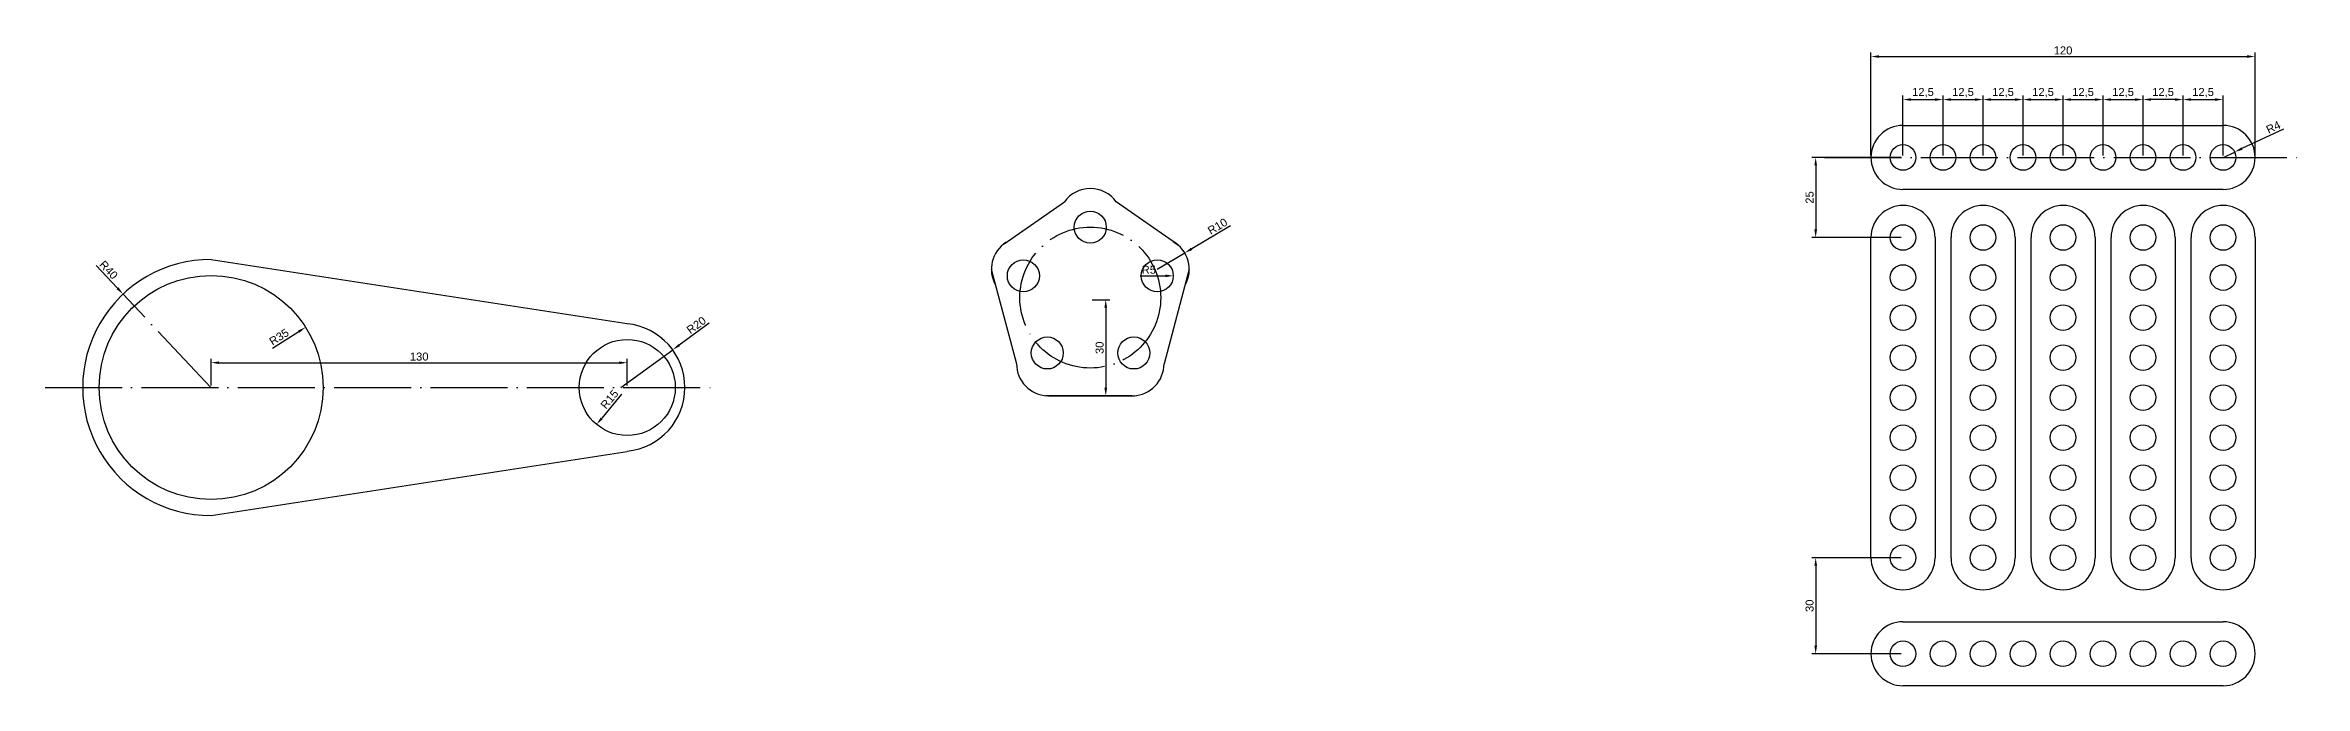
# Model space of a CAD drawing. Header units: millimetres. Extents: x -2395 to -1040, y 3100 to 3423.
# Drawn here: x -2395 to -1690, y 3223 to 3423 of the extents above; entities that cross this region are included whole.
import ezdxf

# ---------------------------------------------------------------- set-up
doc = ezdxf.new("R2010")
doc.units = ezdxf.units.MM
doc.linetypes.add('ACAD_ISO04W100', pattern=[30, 24, -3, 0, -3])
doc.layers.add('new', color=7, linetype='ACAD_ISO04W100')
doc.styles.get("Standard").update_dxf_attribs({"font": 'arial.ttf'})
doc.dimstyles.new('ISO-25', dxfattribs={"dimtxt": 2.5, "dimasz": 2.5, "dimexe": 1.25, "dimexo": 0.625, "dimtad": 1, "dimtxsty": 'Standard', "dimcen": 2.5, "dimadec": 0, "dimazin": 0, "dimtfac": 1, "dimtmove": 0, "dimatfit": 3, "dimfxl": 1, "dimarcsym": 0})

# ---------------------------------------------------------------- blocks, each defined once
blk = doc.blocks.new('*D1')
at = {"color": 0, "lineweight": -2, "transparency": 16777216}
blk.add_line((-2215.41, 3313.84), (-2221.64, 3306.35), dxfattribs=at)
at = {"color": 0, "transparency": 16777216}
blk.add_solid([(-2221.96, 3306.62), (-2221.32, 3306.09), (-2223.24, 3304.43)], dxfattribs=at)
at = {"layer": 'Defpoints', "color": 0, "transparency": 16777216}
for p in [(-2213.65, 3315.97), (-2223.24, 3304.43)]:
    blk.add_point(p, dxfattribs=at)
at = {"color": 0, "transparency": 16777216, "insert": (-2219.19, 3312.28), "char_height": 2.5, "attachment_point": 5, "rotation": 50.27384}
blk.add_mtext('R15', dxfattribs=at)
blk = doc.blocks.new('*D2')
at = {"color": 0, "lineweight": -2, "transparency": 16777216}
for p, q in [((-2188.04, 3336.02), (-2197.44, 3329.19)), ((-2215.64, 3315.97), (-2199.46, 3327.72))]:
    blk.add_line(p, q, dxfattribs=at)
at = {"color": 0, "transparency": 16777216}
blk.add_solid([(-2197.68, 3329.53), (-2197.19, 3328.85), (-2199.46, 3327.72)], dxfattribs=at)
at = {"layer": 'Defpoints', "color": 0, "transparency": 16777216}
for p in [(-2199.46, 3327.72), (-2215.64, 3315.97)]:
    blk.add_point(p, dxfattribs=at)
at = {"color": 0, "transparency": 16777216, "insert": (-2192.08, 3335.43), "char_height": 2.5, "attachment_point": 5, "rotation": 36.00071}
blk.add_mtext('R20', dxfattribs=at)
blk = doc.blocks.new('*D3')
at = {"layer": 'Defpoints', "color": 0, "transparency": 16777216}
for p in [(-2314.14, 3334.79), (-2343.65, 3315.97)]:
    blk.add_point(p, dxfattribs=at)
at = {"layer": 'new', "color": 0, "lineweight": -2, "transparency": 16777216}
blk.add_line((-2324.46, 3328.2), (-2316.25, 3333.44), dxfattribs=at)
at = {"layer": 'new', "color": 0, "transparency": 16777216}
blk.add_solid([(-2316.47, 3333.79), (-2316.02, 3333.09), (-2314.14, 3334.79)], dxfattribs=at)
at = {"layer": 'new', "color": 0, "transparency": 16777216, "insert": (-2322.43, 3331.75), "char_height": 2.5, "attachment_point": 5, "rotation": 32.52919}
blk.add_mtext('R35', dxfattribs=at)
blk = doc.blocks.new('*D4')
at = {"layer": 'Defpoints', "color": 0, "transparency": 16777216}
for p in [(-2371.17, 3345.12), (-2343.78, 3315.97)]:
    blk.add_point(p, dxfattribs=at)
at = {"layer": 'new', "color": 0, "lineweight": -2, "transparency": 16777216}
for p, q in [((-2379.53, 3354.02), (-2372.88, 3346.94)), ((-2343.78, 3315.97), (-2371.17, 3345.12))]:
    blk.add_line(p, q, dxfattribs=at)
at = {"layer": 'new', "color": 0, "transparency": 16777216}
blk.add_solid([(-2372.57, 3347.23), (-2373.18, 3346.66), (-2371.17, 3345.12)], dxfattribs=at)
at = {"layer": 'new', "color": 0, "transparency": 16777216, "insert": (-2375.67, 3352.7), "char_height": 2.5, "attachment_point": 5, "rotation": 313.20793}
blk.add_mtext('R40', dxfattribs=at)
blk = doc.blocks.new('*D5')
at = {"color": 0, "lineweight": -2, "transparency": 16777216}
for p, q in [((-2343.65, 3316.59), (-2343.65, 3324.96)), ((-2213.65, 3316.59), (-2213.65, 3324.96)), ((-2341.15, 3323.71), (-2216.15, 3323.71))]:
    blk.add_line(p, q, dxfattribs=at)
at = {"color": 0, "transparency": 16777216}
for points in [[(-2341.15, 3324.13), (-2341.15, 3323.29), (-2343.65, 3323.71)], [(-2216.15, 3324.13), (-2216.15, 3323.29), (-2213.65, 3323.71)]]:
    blk.add_solid(points, dxfattribs=at)
at = {"layer": 'Defpoints', "color": 0, "transparency": 16777216}
for p in [(-2213.65, 3323.71), (-2343.65, 3315.97), (-2213.65, 3315.97)]:
    blk.add_point(p, dxfattribs=at)
at = {"color": 0, "transparency": 16777216, "insert": (-2278.65, 3325.61), "char_height": 2.5, "attachment_point": 5}
blk.add_mtext('130', dxfattribs=at)
blk = doc.blocks.new('*D7')
at = {"color": 0, "lineweight": -2, "transparency": 16777216}
blk.add_line((-2053.37, 3350.84), (-2045.57, 3350.84), dxfattribs=at)
at = {"color": 0, "transparency": 16777216}
blk.add_solid([(-2045.57, 3351.26), (-2045.57, 3350.42), (-2043.07, 3350.84)], dxfattribs=at)
at = {"layer": 'Defpoints', "color": 0, "transparency": 16777216}
for p in [(-2048.07, 3350.84), (-2043.07, 3350.84)]:
    blk.add_point(p, dxfattribs=at)
at = {"color": 0, "transparency": 16777216, "insert": (-2050.72, 3352.73), "char_height": 2.5, "attachment_point": 5}
blk.add_mtext('R5', dxfattribs=at)
blk = doc.blocks.new('*D8')
at = {"color": 0, "lineweight": -2, "transparency": 16777216}
for p, q in [((-2025.17, 3366.5), (-2037.33, 3359.27)), ((-2048.07, 3352.88), (-2039.48, 3357.99))]:
    blk.add_line(p, q, dxfattribs=at)
at = {"color": 0, "transparency": 16777216}
blk.add_solid([(-2037.54, 3359.63), (-2037.11, 3358.91), (-2039.48, 3357.99)], dxfattribs=at)
at = {"layer": 'Defpoints', "color": 0, "transparency": 16777216}
for p in [(-2039.48, 3357.99), (-2048.07, 3352.88)]:
    blk.add_point(p, dxfattribs=at)
at = {"color": 0, "transparency": 16777216, "insert": (-2029.25, 3366.29), "char_height": 2.5, "attachment_point": 5, "rotation": 30.73896}
blk.add_mtext('R10', dxfattribs=at)
blk = doc.blocks.new('*D10')
at = {"color": 0, "lineweight": -2, "transparency": 16777216}
for p, q in [((-1815.74, 3262.81), (-1843.64, 3262.81)), ((-1842.39, 3260.31), (-1842.39, 3235.31)), ((-1815.74, 3232.81), (-1843.64, 3232.81))]:
    blk.add_line(p, q, dxfattribs=at)
at = {"color": 0, "transparency": 16777216}
for points in [[(-1842.8, 3260.31), (-1841.97, 3260.31), (-1842.39, 3262.81)], [(-1842.8, 3235.31), (-1841.97, 3235.31), (-1842.39, 3232.81)]]:
    blk.add_solid(points, dxfattribs=at)
at = {"layer": 'Defpoints', "color": 0, "transparency": 16777216}
for p in [(-1815.12, 3262.81), (-1842.39, 3232.81), (-1815.12, 3232.81)]:
    blk.add_point(p, dxfattribs=at)
at = {"color": 0, "transparency": 16777216, "insert": (-1844.29, 3247.81), "char_height": 2.5, "attachment_point": 5, "rotation": 90}
blk.add_mtext('30', dxfattribs=at)
blk = doc.blocks.new('*D11')
at = {"color": 0, "lineweight": -2, "transparency": 16777216}
for p, q in [((-1815.74, 3387.81), (-1843.64, 3387.81)), ((-1842.39, 3385.31), (-1842.39, 3365.31)), ((-1815.74, 3362.81), (-1843.64, 3362.81))]:
    blk.add_line(p, q, dxfattribs=at)
at = {"color": 0, "transparency": 16777216}
for points in [[(-1842.8, 3385.31), (-1841.97, 3385.31), (-1842.39, 3387.81)], [(-1842.8, 3365.31), (-1841.97, 3365.31), (-1842.39, 3362.81)]]:
    blk.add_solid(points, dxfattribs=at)
at = {"layer": 'Defpoints', "color": 0, "transparency": 16777216}
for p in [(-1815.12, 3387.81), (-1842.39, 3362.81), (-1815.12, 3362.81)]:
    blk.add_point(p, dxfattribs=at)
at = {"color": 0, "transparency": 16777216, "insert": (-1844.29, 3375.31), "char_height": 2.5, "attachment_point": 5, "rotation": 90}
blk.add_mtext('25', dxfattribs=at)
blk = doc.blocks.new('*D12')
at = {"color": 0, "lineweight": -2, "transparency": 16777216}
for p, q in [((-1696.24, 3396.68), (-1709.24, 3390.57)), ((-1715.12, 3387.81), (-1711.5, 3389.51))]:
    blk.add_line(p, q, dxfattribs=at)
at = {"color": 0, "transparency": 16777216}
blk.add_solid([(-1709.41, 3390.95), (-1709.06, 3390.2), (-1711.5, 3389.51)], dxfattribs=at)
at = {"layer": 'Defpoints', "color": 0, "transparency": 16777216}
for p in [(-1711.5, 3389.51), (-1715.12, 3387.81)]:
    blk.add_point(p, dxfattribs=at)
at = {"color": 0, "transparency": 16777216, "insert": (-1699.42, 3397.26), "char_height": 2.5, "attachment_point": 5, "rotation": 25.18438}
blk.add_mtext('R4', dxfattribs=at)
blk = doc.blocks.new('*D16')
at = {"color": 0, "lineweight": -2, "transparency": 16777216}
for p, q in [((-1790.12, 3388.43), (-1790.12, 3407.14)), ((-1787.62, 3405.89), (-1780.12, 3405.89)), ((-1777.62, 3388.43), (-1777.62, 3407.14))]:
    blk.add_line(p, q, dxfattribs=at)
at = {"color": 0, "transparency": 16777216}
for points in [[(-1787.62, 3406.31), (-1787.62, 3405.48), (-1790.12, 3405.89)], [(-1780.12, 3406.31), (-1780.12, 3405.48), (-1777.62, 3405.89)]]:
    blk.add_solid(points, dxfattribs=at)
at = {"layer": 'Defpoints', "color": 0, "transparency": 16777216}
for p in [(-1777.62, 3405.89), (-1790.12, 3387.81), (-1777.62, 3387.81)]:
    blk.add_point(p, dxfattribs=at)
at = {"color": 0, "transparency": 16777216, "insert": (-1783.87, 3408.02), "char_height": 2.5, "attachment_point": 5}
blk.add_mtext('12,5', dxfattribs=at)
blk = doc.blocks.new('*D19')
at = {"color": 0, "lineweight": -2, "transparency": 16777216}
for p, q in [((-1752.62, 3388.43), (-1752.62, 3407.14)), ((-1750.12, 3405.89), (-1742.62, 3405.89)), ((-1740.12, 3388.43), (-1740.12, 3407.14))]:
    blk.add_line(p, q, dxfattribs=at)
at = {"color": 0, "transparency": 16777216}
for points in [[(-1750.12, 3406.31), (-1750.12, 3405.48), (-1752.62, 3405.89)], [(-1742.62, 3406.31), (-1742.62, 3405.48), (-1740.12, 3405.89)]]:
    blk.add_solid(points, dxfattribs=at)
at = {"layer": 'Defpoints', "color": 0, "transparency": 16777216}
for p in [(-1740.12, 3405.89), (-1752.62, 3387.81), (-1740.12, 3387.81)]:
    blk.add_point(p, dxfattribs=at)
at = {"color": 0, "transparency": 16777216, "insert": (-1746.37, 3408.02), "char_height": 2.5, "attachment_point": 5}
blk.add_mtext('12,5', dxfattribs=at)
blk = doc.blocks.new('*D20')
at = {"color": 0, "lineweight": -2, "transparency": 16777216}
for p, q in [((-1740.12, 3388.43), (-1740.12, 3407.14)), ((-1730.12, 3405.89), (-1737.62, 3405.89)), ((-1727.62, 3388.43), (-1727.62, 3407.14))]:
    blk.add_line(p, q, dxfattribs=at)
at = {"color": 0, "transparency": 16777216}
for points in [[(-1737.62, 3406.31), (-1737.62, 3405.48), (-1740.12, 3405.89)], [(-1730.12, 3406.31), (-1730.12, 3405.48), (-1727.62, 3405.89)]]:
    blk.add_solid(points, dxfattribs=at)
at = {"layer": 'Defpoints', "color": 0, "transparency": 16777216}
for p in [(-1740.12, 3405.89), (-1740.12, 3387.81), (-1727.62, 3387.81)]:
    blk.add_point(p, dxfattribs=at)
at = {"color": 0, "transparency": 16777216, "insert": (-1733.87, 3408.02), "char_height": 2.5, "attachment_point": 5}
blk.add_mtext('12,5', dxfattribs=at)
blk = doc.blocks.new('*D21')
at = {"color": 0, "lineweight": -2, "transparency": 16777216}
for p, q in [((-1727.62, 3388.43), (-1727.62, 3407.14)), ((-1725.12, 3405.89), (-1717.62, 3405.89)), ((-1715.12, 3388.43), (-1715.12, 3407.14))]:
    blk.add_line(p, q, dxfattribs=at)
at = {"color": 0, "transparency": 16777216}
for points in [[(-1725.12, 3406.31), (-1725.12, 3405.48), (-1727.62, 3405.89)], [(-1717.62, 3406.31), (-1717.62, 3405.48), (-1715.12, 3405.89)]]:
    blk.add_solid(points, dxfattribs=at)
at = {"layer": 'Defpoints', "color": 0, "transparency": 16777216}
for p in [(-1715.12, 3405.89), (-1727.62, 3387.81), (-1715.12, 3387.81)]:
    blk.add_point(p, dxfattribs=at)
at = {"color": 0, "transparency": 16777216, "insert": (-1721.37, 3408.02), "char_height": 2.5, "attachment_point": 5}
blk.add_mtext('12,5', dxfattribs=at)
blk = doc.blocks.new('*D22')
at = {"color": 0, "lineweight": -2, "transparency": 16777216}
for p, q in [((-1815.12, 3388.43), (-1815.12, 3407.14)), ((-1812.62, 3405.89), (-1805.12, 3405.89)), ((-1802.62, 3388.43), (-1802.62, 3407.14))]:
    blk.add_line(p, q, dxfattribs=at)
at = {"color": 0, "transparency": 16777216}
for points in [[(-1812.62, 3406.31), (-1812.62, 3405.48), (-1815.12, 3405.89)], [(-1805.12, 3406.31), (-1805.12, 3405.48), (-1802.62, 3405.89)]]:
    blk.add_solid(points, dxfattribs=at)
at = {"layer": 'Defpoints', "color": 0, "transparency": 16777216}
for p in [(-1802.62, 3405.89), (-1815.12, 3387.81), (-1802.62, 3387.81)]:
    blk.add_point(p, dxfattribs=at)
at = {"color": 0, "transparency": 16777216, "insert": (-1808.87, 3408.02), "char_height": 2.5, "attachment_point": 5}
blk.add_mtext('12,5', dxfattribs=at)
blk = doc.blocks.new('*D23')
at = {"color": 0, "lineweight": -2, "transparency": 16777216}
for p, q in [((-1802.62, 3388.43), (-1802.62, 3407.14)), ((-1800.12, 3405.89), (-1792.62, 3405.89)), ((-1790.12, 3388.43), (-1790.12, 3407.14))]:
    blk.add_line(p, q, dxfattribs=at)
at = {"color": 0, "transparency": 16777216}
for points in [[(-1800.12, 3406.31), (-1800.12, 3405.48), (-1802.62, 3405.89)], [(-1792.62, 3406.31), (-1792.62, 3405.48), (-1790.12, 3405.89)]]:
    blk.add_solid(points, dxfattribs=at)
at = {"layer": 'Defpoints', "color": 0, "transparency": 16777216}
for p in [(-1790.12, 3405.89), (-1802.62, 3387.81), (-1790.12, 3387.81)]:
    blk.add_point(p, dxfattribs=at)
at = {"color": 0, "transparency": 16777216, "insert": (-1796.37, 3408.02), "char_height": 2.5, "attachment_point": 5}
blk.add_mtext('12,5', dxfattribs=at)
blk = doc.blocks.new('*D24')
at = {"color": 0, "lineweight": -2, "transparency": 16777216}
for p, q in [((-1777.62, 3388.43), (-1777.62, 3407.14)), ((-1775.12, 3405.89), (-1767.62, 3405.89)), ((-1765.12, 3388.43), (-1765.12, 3407.14))]:
    blk.add_line(p, q, dxfattribs=at)
at = {"color": 0, "transparency": 16777216}
for points in [[(-1775.12, 3406.31), (-1775.12, 3405.48), (-1777.62, 3405.89)], [(-1767.62, 3406.31), (-1767.62, 3405.48), (-1765.12, 3405.89)]]:
    blk.add_solid(points, dxfattribs=at)
at = {"layer": 'Defpoints', "color": 0, "transparency": 16777216}
for p in [(-1765.12, 3405.89), (-1777.62, 3387.81), (-1765.12, 3387.81)]:
    blk.add_point(p, dxfattribs=at)
at = {"color": 0, "transparency": 16777216, "insert": (-1771.37, 3408.02), "char_height": 2.5, "attachment_point": 5}
blk.add_mtext('12,5', dxfattribs=at)
blk = doc.blocks.new('*D25')
at = {"color": 0, "lineweight": -2, "transparency": 16777216}
for p, q in [((-1765.12, 3388.43), (-1765.12, 3407.14)), ((-1762.62, 3405.89), (-1755.12, 3405.89)), ((-1752.62, 3388.43), (-1752.62, 3407.14))]:
    blk.add_line(p, q, dxfattribs=at)
at = {"color": 0, "transparency": 16777216}
for points in [[(-1762.62, 3406.31), (-1762.62, 3405.48), (-1765.12, 3405.89)], [(-1755.12, 3406.31), (-1755.12, 3405.48), (-1752.62, 3405.89)]]:
    blk.add_solid(points, dxfattribs=at)
at = {"layer": 'Defpoints', "color": 0, "transparency": 16777216}
for p in [(-1752.62, 3405.89), (-1765.12, 3387.81), (-1752.62, 3387.81)]:
    blk.add_point(p, dxfattribs=at)
at = {"color": 0, "transparency": 16777216, "insert": (-1758.87, 3408.02), "char_height": 2.5, "attachment_point": 5}
blk.add_mtext('12,5', dxfattribs=at)
blk = doc.blocks.new('*D26')
at = {"color": 0, "lineweight": -2, "transparency": 16777216}
for p, q in [((-1825.12, 3388.43), (-1825.12, 3420.57)), ((-1822.62, 3419.32), (-1707.62, 3419.32)), ((-1705.12, 3388.43), (-1705.12, 3420.57))]:
    blk.add_line(p, q, dxfattribs=at)
at = {"color": 0, "transparency": 16777216}
for points in [[(-1822.62, 3419.74), (-1822.62, 3418.9), (-1825.12, 3419.32)], [(-1707.62, 3419.74), (-1707.62, 3418.9), (-1705.12, 3419.32)]]:
    blk.add_solid(points, dxfattribs=at)
at = {"layer": 'Defpoints', "color": 0, "transparency": 16777216}
for p in [(-1705.12, 3419.32), (-1825.12, 3387.81), (-1705.12, 3387.81)]:
    blk.add_point(p, dxfattribs=at)
at = {"color": 0, "transparency": 16777216, "insert": (-1765.12, 3421.22), "char_height": 2.5, "attachment_point": 5}
blk.add_mtext('120', dxfattribs=at)
blk = doc.blocks.new('*D27')
at = {"color": 0, "lineweight": -2, "transparency": 16777216}
for p, q in [((-2068.37, 3343.37), (-2062.93, 3343.37)), ((-2064.18, 3340.87), (-2064.18, 3315.87)), ((-2068.37, 3313.37), (-2062.93, 3313.37))]:
    blk.add_line(p, q, dxfattribs=at)
at = {"color": 0, "transparency": 16777216}
for points in [[(-2064.6, 3340.87), (-2063.76, 3340.87), (-2064.18, 3343.37)], [(-2064.6, 3315.87), (-2063.76, 3315.87), (-2064.18, 3313.37)]]:
    blk.add_solid(points, dxfattribs=at)
at = {"layer": 'Defpoints', "color": 0, "transparency": 16777216}
for p in [(-2068.99, 3343.37), (-2068.99, 3313.37), (-2064.18, 3313.37)]:
    blk.add_point(p, dxfattribs=at)
at = {"color": 0, "transparency": 16777216, "insert": (-2066.08, 3328.37), "char_height": 2.5, "attachment_point": 5, "rotation": 90}
blk.add_mtext('30', dxfattribs=at)

msp = doc.modelspace()

# ---------------------------------------------------------------- linework, layer by layer
for p, q in [((-1815.119, 3397.808), (-1715.119, 3397.808)), ((-1815.119, 3397.808), (-1715.119, 3397.808)), ((-1715.119, 3377.808), (-1815.119, 3377.808)), ((-2095.928, 3360.874), (-2077.085, 3373.96)), ((-2042.062, 3360.874), (-2060.905, 3373.96)), ((-2095.309, 3361.303), (-2095.928, 3360.874)), ((-2043.111, 3361.563), (-2041.646, 3360.543)), ((-1825.119, 3262.808), (-1825.119, 3362.808)), ((-1805.119, 3362.808), (-1805.119, 3262.808)), ((-1800.119, 3262.808), (-1800.119, 3362.808)), ((-1780.119, 3362.808), (-1780.119, 3262.808)), ((-1775.108, 3262.808), (-1775.108, 3362.808)), ((-1755.108, 3362.808), (-1755.108, 3262.808)), ((-1750.119, 3262.808), (-1750.119, 3362.808)), ((-1730.119, 3362.808), (-1730.119, 3262.808)), ((-1725.119, 3262.808), (-1725.119, 3362.808)), ((-1705.119, 3362.808), (-1705.119, 3262.808)), ((-2343.65, 3355.966), (-2213.65, 3335.966)), ((-2099.918, 3352.881), (-2092.02, 3323.37)), ((-2038.072, 3352.881), (-2045.97, 3323.37)), ((-2082.434, 3328.786), (-2082.525, 3328.734)), ((-2082.434, 3328.786), (-2082.434, 3328.786)), ((-2082.434, 3328.786), (-2082.434, 3328.786)), ((-2055.88, 3313.37), (-2082.915, 3313.37)), ((-2082.11, 3313.37), (-2055.075, 3313.37)), ((-2343.65, 3275.966), (-2213.65, 3295.966)), ((-1815.119, 3242.808), (-1715.119, 3242.808)), ((-1715.119, 3222.808), (-1815.119, 3222.808))]:
    msp.add_line(p, q)
for centre, radius in [((-1815.119, 3387.808), 4), ((-1802.619, 3387.808), 4), ((-1790.119, 3387.808), 4), ((-1790.119, 3387.808), 4), ((-1790.119, 3387.808), 4), ((-1790.119, 3387.808), 4), ((-1777.619, 3387.808), 4), ((-1765.119, 3387.808), 4), ((-1752.619, 3387.808), 4), ((-1740.119, 3387.808), 4), ((-1727.619, 3387.808), 4), ((-1715.119, 3387.808), 4), ((-2068.995, 3366.04), 5), ((-1815.119, 3362.808), 4), ((-1790.119, 3362.808), 4), ((-1765.108, 3362.808), 4), ((-1740.119, 3362.808), 4), ((-1715.119, 3362.808), 4), ((-2089.918, 3350.839), 5), ((-2048.072, 3350.839), 5), ((-1815.119, 3350.308), 4), ((-1790.119, 3350.308), 4), ((-1765.108, 3350.308), 4), ((-1740.119, 3350.308), 4), ((-1715.119, 3350.308), 4), ((-2343.65, 3315.966), 35), ((-1815.119, 3337.808), 4), ((-1790.119, 3337.808), 4), ((-1765.108, 3337.808), 4), ((-1740.119, 3337.808), 4), ((-1715.119, 3337.808), 4), ((-2213.65, 3315.966), 15), ((-2082.434, 3326.744), 5), ((-2055.399, 3326.744), 5), ((-1815.119, 3325.308), 4), ((-1790.119, 3325.308), 4), ((-1765.108, 3325.308), 4), ((-1740.119, 3325.308), 4), ((-1715.119, 3325.308), 4), ((-1815.119, 3312.819), 4), ((-1790.119, 3312.819), 4), ((-1765.108, 3312.819), 4), ((-1740.119, 3312.819), 4), ((-1715.119, 3312.819), 4), ((-1815.119, 3300.308), 4), ((-1790.119, 3300.308), 4), ((-1765.108, 3300.308), 4), ((-1740.119, 3300.308), 4), ((-1715.119, 3300.308), 4), ((-1815.119, 3287.808), 4), ((-1790.119, 3287.808), 4), ((-1765.108, 3287.808), 4), ((-1740.119, 3287.808), 4), ((-1715.119, 3287.808), 4), ((-1815.119, 3275.299), 4), ((-1790.119, 3275.299), 4), ((-1765.108, 3275.299), 4), ((-1740.119, 3275.299), 4), ((-1715.119, 3275.299), 4), ((-1815.119, 3262.808), 4), ((-1790.119, 3262.808), 4), ((-1765.108, 3262.808), 4), ((-1740.119, 3262.808), 4), ((-1715.119, 3262.808), 4), ((-1815.119, 3232.808), 4), ((-1802.629, 3232.808), 4), ((-1790.119, 3232.808), 4), ((-1777.619, 3232.808), 4), ((-1765.108, 3232.808), 4), ((-1752.619, 3232.808), 4), ((-1740.119, 3232.808), 4), ((-1727.619, 3232.808), 4), ((-1715.119, 3232.808), 4)]:
    msp.add_circle(centre, radius)
for centre, radius, start, end in [((-1815.119, 3387.808), 10, 90, 270), ((-1715.119, 3387.808), 10, 270, 90), ((-2068.995, 3368.082), 10, 36, 144), ((-2068.995, 3368.082), 10, 36, 144), ((-1815.119, 3362.808), 10, 0, 180), ((-1790.119, 3362.808), 10, 0, 180), ((-1765.108, 3362.808), 10, 0, 180), ((-1740.119, 3362.808), 10, 0, 180), ((-1715.119, 3362.808), 10, 0, 180), ((-2089.918, 3352.881), 10, 122.623214, 209.966489), ((-2048.072, 3352.881), 10, 330.033511, 60.257558), ((-2343.779, 3315.966), 40, 89.815008, 270.184992), ((-2215.639, 3315.966), 20, 275.678141, 84.321859), ((-2082.02, 3323.37), 10, 180, 267.692115), ((-2055.97, 3323.37), 10, 272.307885, 0), ((-2082.02, 3323.37), 10, 269.484245, 270.515755), ((-2055.97, 3323.37), 10, 269.484245, 270.515755), ((-1815.119, 3262.808), 10, 180, 0), ((-1790.119, 3262.808), 10, 180, 0), ((-1765.108, 3262.808), 10, 180, 0), ((-1740.119, 3262.808), 10, 180, 0), ((-1715.119, 3262.808), 10, 180, 0), ((-1815.119, 3232.808), 10, 90, 270), ((-1715.119, 3232.808), 10, 270, 90)]:
    msp.add_arc(centre, radius, start, end)
at = {"layer": 'new'}
for p, q in [((-1839.593, 3387.808), (-1689.593, 3387.808)), ((-2395.487, 3315.966), (-2185.88, 3315.966))]:
    msp.add_line(p, q, dxfattribs=at)
msp.add_circle((-2068.995, 3344.04), 22, dxfattribs=at)

# ---------------------------------------------------------------- dimensions: what is measured, and where the dimension line sits
for base, p1, p2, picture, middle in [((-1705.119, 3419.321), (-1825.119, 3387.808), (-1705.119, 3387.808), '*D26', (-1765.119, 3421.222)), ((-1802.619, 3405.894), (-1815.119, 3387.808), (-1802.619, 3387.808), '*D22', (-1808.869, 3408.022)), ((-1790.119, 3405.894), (-1802.619, 3387.808), (-1790.119, 3387.808), '*D23', (-1796.369, 3408.022)), ((-1777.619, 3405.894), (-1790.119, 3387.808), (-1777.619, 3387.808), '*D16', (-1783.869, 3408.022)), ((-1765.119, 3405.894), (-1777.619, 3387.808), (-1765.119, 3387.808), '*D24', (-1771.369, 3408.022)), ((-1752.619, 3405.894), (-1765.119, 3387.808), (-1752.619, 3387.808), '*D25', (-1758.869, 3408.022)), ((-1740.119, 3405.894), (-1752.619, 3387.808), (-1740.119, 3387.808), '*D19', (-1746.369, 3408.022)), ((-1740.119, 3405.894), (-1727.619, 3387.808), (-1740.119, 3387.808), '*D20', (-1733.869, 3408.022)), ((-1715.119, 3405.894), (-1727.619, 3387.808), (-1715.119, 3387.808), '*D21', (-1721.369, 3408.022)), ((-2213.65, 3323.709), (-2343.65, 3315.966), (-2213.65, 3315.966), '*D5', (-2278.65, 3325.612))]:
    dim = msp.add_linear_dim(base=base, p1=p1, p2=p2, dimstyle='ISO-25')
    dim.commit()
    dim.dimension.update_dxf_attribs({"geometry": picture, "text_midpoint": middle})
for center, mpoint, picture, middle in [((-1715.119, 3387.808), (-1711.499, 3389.51), '*D12', (-1698.627, 3395.563)), ((-2048.072, 3352.881), (-2039.477, 3357.992), '*D8', (-2028.274, 3364.654)), ((-2048.072, 3350.839), (-2043.072, 3350.839), '*D7', (-2050.722, 3350.839)), ((-2215.639, 3315.966), (-2199.458, 3327.722), '*D2', (-2190.962, 3333.895)), ((-2213.65, 3315.966), (-2223.237, 3304.429), '*D1', (-2217.727, 3311.06))]:
    dim = msp.add_radius_dim(center=center, mpoint=mpoint, dimstyle='ISO-25')
    dim.commit()
    dim.dimension.update_dxf_attribs({"geometry": picture, "text_midpoint": middle, "dimtype": 164})
for base, p1, p2, picture, middle in [((-1842.388, 3362.808), (-1815.119, 3387.808), (-1815.119, 3362.808), '*D11', (-1844.289, 3375.308)), ((-2064.181, 3313.37), (-2068.995, 3343.37), (-2068.995, 3313.37), '*D27', (-2066.084, 3328.37)), ((-1842.388, 3232.808), (-1815.119, 3262.808), (-1815.119, 3232.808), '*D10', (-1844.29, 3247.808))]:
    dim = msp.add_linear_dim(base=base, p1=p1, p2=p2, angle=90, dimstyle='ISO-25')
    dim.commit()
    dim.dimension.update_dxf_attribs({"geometry": picture, "text_midpoint": middle})
dim = msp.add_radius_dim(center=(-2343.779, 3315.966), mpoint=(-2371.165, 3345.121), dimstyle='ISO-25', dxfattribs=at)
dim.commit()
dim.dimension.update_dxf_attribs({"geometry": '*D4', "text_midpoint": (-2375.673, 3352.697)})
dim = msp.add_radius_dim(center=(-2343.65, 3315.966), mpoint=(-2314.141, 3334.786), dimstyle='ISO-25', dxfattribs=at)
dim.commit()
dim.dimension.update_dxf_attribs({"geometry": '*D3', "text_midpoint": (-2321.41, 3330.15), "dimtype": 164})

doc.saveas('drawing.dxf')
